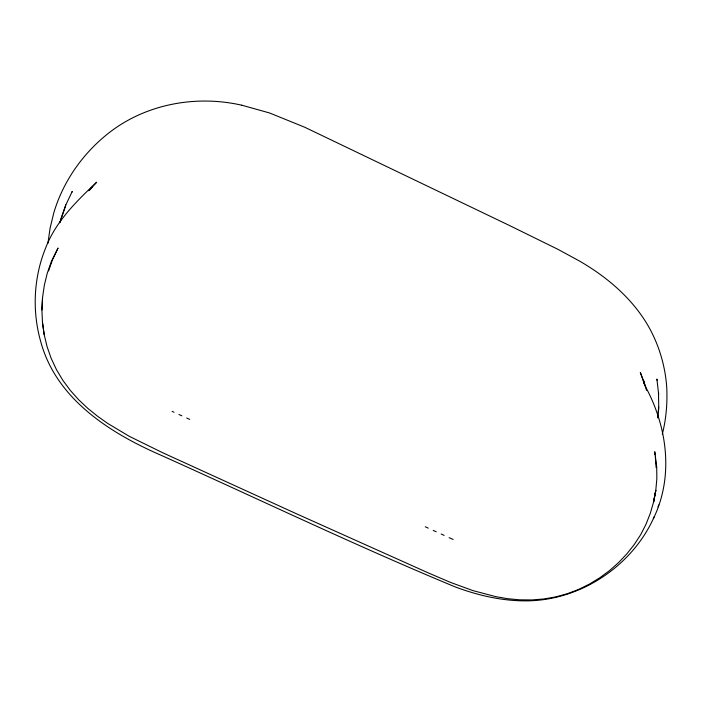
<?xml version="1.0" encoding="UTF-8"?>
<svg xmlns="http://www.w3.org/2000/svg" width="702" height="702" viewBox="0 0 702 702"><rect width="100%" height="100%" fill="white"/><g stroke="black" fill="none" stroke-linecap="round" stroke-linejoin="round"><path stroke-width="1.05" d="M655.106 454.887L654.738 451.711L656.712 467.058L656.844 478.738L655.782 490.479L653.597 501.965L650.342 513.241L646.042 524.175L640.68 534.687L634.204 544.62L626.789 553.939L618.55 562.609L609.59 570.542L599.903 577.702L589.627 583.994L578.79 589.347L567.479 593.664L555.791 596.893L543.91 598.973L531.818 599.938L519.717 599.824L507.765 598.701L495.875 596.674L472.815 590.566L450.465 582.388L428.527 573.007L296.779 513.925L162.75 452.772L129.265 436.311L107.792 423.481L97.648 416.304L87.838 408.397L78.738 399.833L70.358 390.461L62.882 380.37L56.485 369.691L51.193 358.397L47.078 346.656L44.182 334.6L42.462 322.306L41.918 309.986L42.541 297.622L44.305 285.398L47.201 273.411L51.264 261.767L58.064 248.017L52.703 259.196L48.587 270.884M41.918 309.986L42.541 297.674M657.677 417.716L657.871 415.602M658.151 412.416L658.625 407.125M657.914 417.795L658.766 408.274L658.494 393.129L658.634 394.296L656.896 379.036L657.037 380.23M47.929 243.269L50.07 228.22L53.782 212.908C62.654 182.968 80.897 156.177 104.817 136.206L105.124 135.969C142.524 104.545 194.647 94.437 241.821 105.221L242.085 105.282M59.802 222.762L65.839 204.887M60.179 221.946L60.67 219.937M662.311 434.143C666.128 419.226 667.435 403.755 666.786 388.382L666.768 387.873C665.426 367.409 659.731 347.341 650.061 329.256L649.824 328.808C633.809 299.605 607.765 277.343 579.22 260.881L557.73 249.228L509.476 225.5L304.8 127.273L269.568 112.969L241.821 105.221M89.093 190.496L96.657 182.213C76.641 201.149 56.221 220.998 45.955 247.192C33.643 276.992 31.906 310.881 40.795 341.848L41.111 343.032C57.195 399.894 110.907 433.555 161.986 455.668C259.696 499.605 356.414 545.954 455.379 586.986C478.983 595.744 504.01 601.482 529.308 600.815C581.625 599.341 631.405 566.084 653.343 518.699C673.683 477.07 667.462 428.088 646.279 388.171L640.321 372.393L646.621 390.391M60.907 218.927L65.488 205.897M653.343 518.699L654.062 516.9M658.002 506.87L658.774 504.94M71.841 192.304L72.245 191.444L65.444 205.73M90.198 189.566L92.023 187.136L88.803 190.768M172.104 411.372L174.052 412.267M178.931 414.487L181.862 415.821M186.741 418.05L189.672 419.384M425.272 526.781L428.255 528.141M433.222 530.405L436.205 531.765M441.172 534.029L444.155 535.389M449.131 537.662L453.106 539.469M644.594 384.626L643.629 380.747L644.585 384.942M42.471 322.358L44.182 334.6M655.352 457.011L656.133 467.646M655.782 490.4L653.623 501.895L655.782 490.4"/></g></svg>
